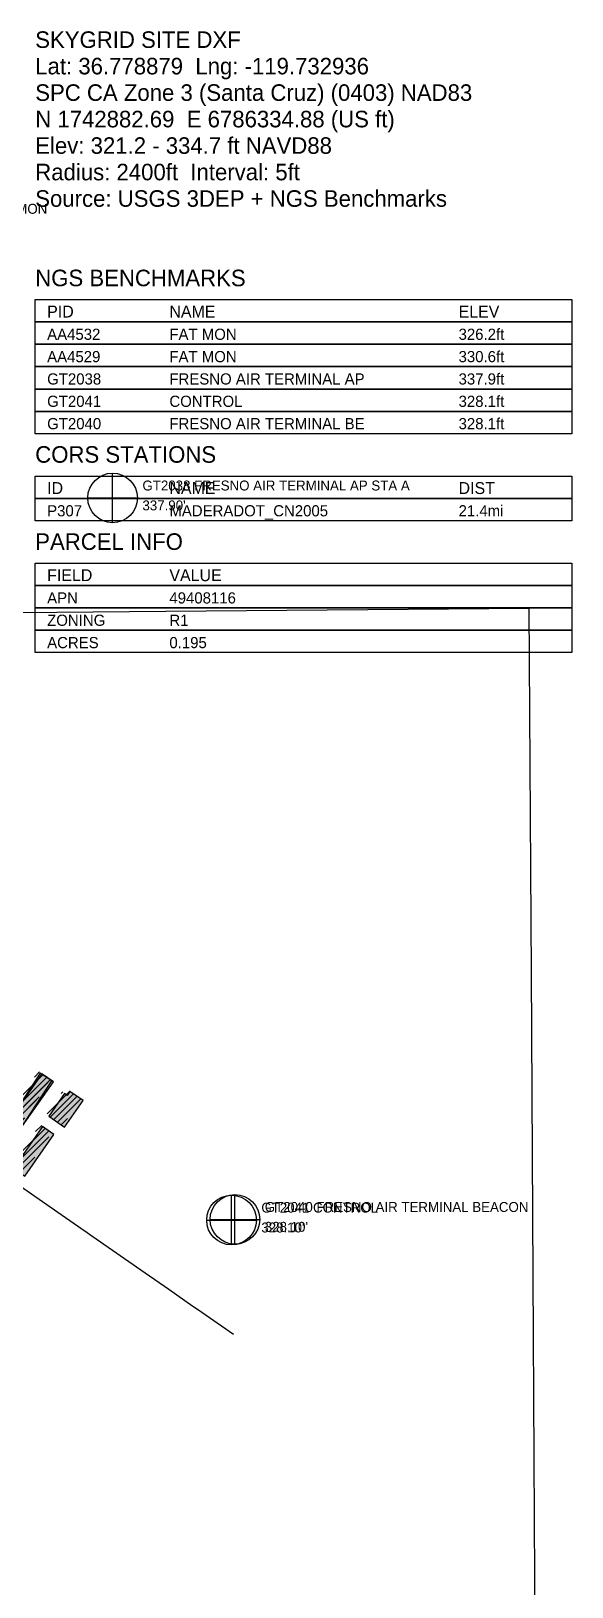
# Model space of a CAD drawing. Extents: x 6438959 to 7279357, y 1424492 to 2039161.
# Drawn here: x 6788840 to 6790799, y 1739583 to 1745224 of the extents above; entities that cross this region are included whole.
import ezdxf

# ---------------------------------------------------------------- set-up
doc = ezdxf.new("R2010")
doc.units = 21
for name, color, linetype in [('BENCHMARKS', 2, 'Continuous'), ('BM_LABELS', 2, 'Continuous'), ('BUILDINGS', 9, 'Continuous'), ('CL_MAJOR', 2, 'Continuous'), ('PLSS_SECTION', 7, 'Continuous'), ('SITE_INFO', 2, 'Continuous')]:
    doc.layers.add(name, color=color, linetype=linetype)

msp = doc.modelspace()

# ---------------------------------------------------------------- hatches: boundary and pattern name
at = {"layer": 'BUILDINGS_HATCH'}
for points in [[(6788682.6, 1741165.3), (6788723.9, 1741136.3), (6788920.6, 1741414.7), (6788879.3, 1741443.6)], [(6788686.8, 1741160.8), (6788729.5, 1741133.1), (6788915.5, 1741418.3), (6788872.8, 1741446)], [(6788904, 1741289.6), (6788961.4, 1741250.1), (6789028.7, 1741346.7), (6788980.6, 1741379.8), (6788970.4, 1741365.1), (6788961.1, 1741371.6)], [(6788775.7, 1741100.5), (6788817.3, 1741071.9), (6788922.3, 1741223.3), (6788880.7, 1741251.9)]]:
    msp.add_hatch(color=251, dxfattribs=at).paths.add_polyline_path(points)
at = {"layer": 'BUILDINGS_SHADOW'}
h = msp.add_hatch(dxfattribs=at)
h.set_pattern_fill('ANSI31', scale=5)
h.paths.add_polyline_path([(6788675.6, 1741172.5), (6788717, 1741143.5), (6788913.7, 1741421.9), (6788872.4, 1741450.8)])
h = msp.add_hatch(dxfattribs=at)
h.set_pattern_fill('ANSI31', scale=5)
h.paths.add_polyline_path([(6788679.9, 1741168), (6788722.6, 1741140.3), (6788908.6, 1741425.5), (6788865.9, 1741453.2)])
h = msp.add_hatch(dxfattribs=at)
h.set_pattern_fill('ANSI31', scale=5)
h.paths.add_polyline_path([(6788897.1, 1741296.8), (6788954.4, 1741257.2), (6789021.7, 1741353.9), (6788973.7, 1741387), (6788963.4, 1741372.3), (6788954.1, 1741378.8)])
h = msp.add_hatch(dxfattribs=at)
h.set_pattern_fill('ANSI31', scale=5)
h.paths.add_polyline_path([(6788768.8, 1741107.7), (6788810.4, 1741079.1), (6788915.3, 1741230.5), (6788873.7, 1741259.1)])

# ---------------------------------------------------------------- linework, layer by layer
at = {"layer": 'BENCHMARKS'}
for p, q in [((6789135.3, 1743441.2, 337.9), (6789135.3, 1743621.2, 337.9)), ((6789045.3, 1743531.2, 337.9), (6789225.3, 1743531.2, 337.9)), ((6789566, 1740823.2, 328.1), (6789566, 1741003.2, 328.1)), ((6789578.5, 1740825.6, 328.1), (6789578.5, 1741005.6, 328.1)), ((6789476, 1740913.2, 328.1), (6789656, 1740913.2, 328.1)), ((6789488.5, 1740915.6, 328.1), (6789668.5, 1740915.6, 328.1))]:
    msp.add_line(p, q, dxfattribs=at)
for centre in [(6789135.3, 1743531.2, 337.9), (6789566, 1740913.2, 328.1), (6789578.5, 1740915.6, 328.1)]:
    msp.add_circle(centre, 90, dxfattribs=at)
at = {"layer": 'BUILDINGS'}
for points in [[(6788682.6, 1741165.3), (6788723.9, 1741136.3), (6788920.6, 1741414.7), (6788879.3, 1741443.6), (6788682.6, 1741165.3)], [(6788686.8, 1741160.8), (6788729.5, 1741133.1), (6788915.5, 1741418.3), (6788872.8, 1741446), (6788686.8, 1741160.8)], [(6788904, 1741289.6), (6788961.4, 1741250.1), (6789028.7, 1741346.7), (6788980.6, 1741379.8), (6788970.4, 1741365.1), (6788961.1, 1741371.6), (6788904, 1741289.6)], [(6788775.7, 1741100.5), (6788817.3, 1741071.9), (6788922.3, 1741223.3), (6788880.7, 1741251.9), (6788775.7, 1741100.5)]]:
    msp.add_lwpolyline(points, close=True, dxfattribs=at)
at = {"layer": 'CL_MAJOR'}
msp.add_lwpolyline([(6786685, 1742397.3), (6786774, 1742399.8), (6786806.7, 1742396.2), (6786843.2, 1742389), (6786885.1, 1742368.6), (6787281.8, 1742092.7), (6787576.2, 1741888.1), (6787700.4, 1741801.7), (6787838.9, 1741705.4), (6788239.4, 1741426.9), (6788363.1, 1741340.9), (6788433.5, 1741292), (6788496, 1741248.5), (6788785.3, 1741047.3), (6789020.6, 1740883.8), (6789043.3, 1740868), (6789059.7, 1740856.6), (6789252.8, 1740722.3), (6789338.6, 1740662.7), (6789426.4, 1740601.6), (6789442.9, 1740590.1), (6789572.8, 1740499.8)], dxfattribs=at)
at = {"layer": 'PLSS_SECTION'}
msp.add_lwpolyline([(6785319.2, 1743103.4), (6785327, 1741782.9), (6785334.7, 1740462.4), (6785342.4, 1739141.9), (6785350.2, 1737821.4), (6786717.1, 1737830.4), (6788036.6, 1737839.1), (6789355.5, 1737845.8), (6790674.5, 1737852.6), (6790667, 1739172.2), (6790659.6, 1740491.8), (6790652.1, 1741811.3), (6790644.6, 1743130.9), (6789327.5, 1743119.2), (6788010.4, 1743107.5), (6786681.6, 1743105.3), (6785319.2, 1743103.4)], dxfattribs=at)
msp.add_lwpolyline([(6785319.2, 1743103.4), (6785327, 1741782.9), (6785334.7, 1740462.4), (6785342.4, 1739141.9), (6785350.2, 1737821.4), (6786717.1, 1737830.4), (6788036.6, 1737839.1), (6789355.5, 1737845.8), (6790674.5, 1737852.6), (6790667, 1739172.2), (6790659.6, 1740491.8), (6790652.1, 1741811.3), (6790644.6, 1743130.9), (6789327.5, 1743119.2), (6788010.4, 1743107.5), (6786681.6, 1743105.3), (6785319.2, 1743103.4)], dxfattribs=at)
at = {"layer": 'SITE_INFO'}
for points in [[(6788854.9, 1744250.1), (6790798.9, 1744250.1), (6790798.9, 1744169.1), (6788854.9, 1744169.1), (6788854.9, 1744250.1)], [(6788854.9, 1744169.1), (6790798.9, 1744169.1), (6790798.9, 1744088.1), (6788854.9, 1744088.1), (6788854.9, 1744169.1)], [(6788854.9, 1744088.1), (6790798.9, 1744088.1), (6790798.9, 1744007.1), (6788854.9, 1744007.1), (6788854.9, 1744088.1)], [(6788854.9, 1744007.1), (6790798.9, 1744007.1), (6790798.9, 1743926.1), (6788854.9, 1743926.1), (6788854.9, 1744007.1)], [(6788854.9, 1743926.1), (6790798.9, 1743926.1), (6790798.9, 1743845.1), (6788854.9, 1743845.1), (6788854.9, 1743926.1)], [(6788854.9, 1743845.1), (6790798.9, 1743845.1), (6790798.9, 1743764.1), (6788854.9, 1743764.1), (6788854.9, 1743845.1)], [(6788854.9, 1743610.2), (6790798.9, 1743610.2), (6790798.9, 1743529.2), (6788854.9, 1743529.2), (6788854.9, 1743610.2)], [(6788854.9, 1743529.2), (6790798.9, 1743529.2), (6790798.9, 1743448.2), (6788854.9, 1743448.2), (6788854.9, 1743529.2)], [(6788854.9, 1743294.3), (6790798.9, 1743294.3), (6790798.9, 1743213.3), (6788854.9, 1743213.3), (6788854.9, 1743294.3)], [(6788854.9, 1743213.3), (6790798.9, 1743213.3), (6790798.9, 1743132.3), (6788854.9, 1743132.3), (6788854.9, 1743213.3)], [(6788854.9, 1743132.3), (6790798.9, 1743132.3), (6790798.9, 1743051.3), (6788854.9, 1743051.3), (6788854.9, 1743132.3)], [(6788854.9, 1743051.3), (6790798.9, 1743051.3), (6790798.9, 1742970.3), (6788854.9, 1742970.3), (6788854.9, 1743051.3)]]:
    msp.add_lwpolyline(points, dxfattribs=at)

# ---------------------------------------------------------------- texts
at = {"layer": 'BM_LABELS'}
for s, p in [('AA4529 FAT MON', (6788497.3, 1744561.3, 330.6)), ('GT2038 FRESNO AIR TERMINAL AP STA A', (6789243.3, 1743558.2, 337.9)), ("337.90'", (6789243.3, 1743486.2, 337.9)), ('GT2041 CONTROL', (6789674, 1740940.2, 328.1)), ('GT2040 FRESNO AIR TERMINAL BEACON', (6789686.5, 1740942.6, 328.1)), ("328.10'", (6789674, 1740868.2, 328.1)), ("328.10'", (6789686.5, 1740870.6, 328.1))]:
    msp.add_text(s, height=36, dxfattribs=at).set_placement(p)
at = {"layer": 'SITE_INFO'}
for s, height, p in [('SKYGRID SITE DXF', 60, (6788854.9, 1745162.7)), ('Lat: 36.778879  Lng: -119.732936', 60, (6788854.9, 1745066.7)), ('SPC CA Zone 3 (Santa Cruz) (0403) NAD83', 60, (6788854.9, 1744970.7)), ('N 1742882.69  E 6786334.88 (US ft)', 60, (6788854.9, 1744874.7)), ('Elev: 321.2 - 334.7 ft NAVD88', 60, (6788854.9, 1744778.7)), ('Radius: 2400ft  Interval: 5ft', 60, (6788854.9, 1744682.7)), ('Source: USGS 3DEP + NGS Benchmarks', 60, (6788854.9, 1744586.7)), ('NGS BENCHMARKS', 60, (6788854.9, 1744298.7)), ('PID', 43.2, (6788898.1, 1744185.3)), ('NAME', 43.2, (6789340.9, 1744185.3)), ('ELEV', 43.2, (6790388.5, 1744185.3)), ('AA4532', 40.5, (6788898.1, 1744104.3)), ('FAT MON', 40.5, (6789340.9, 1744104.3)), ('326.2ft', 40.5, (6790388.5, 1744104.3)), ('AA4529', 40.5, (6788898.1, 1744023.3)), ('FAT MON', 40.5, (6789340.9, 1744023.3)), ('330.6ft', 40.5, (6790388.5, 1744023.3)), ('GT2038', 40.5, (6788898.1, 1743942.3)), ('FRESNO AIR TERMINAL AP', 40.5, (6789340.9, 1743942.3)), ('337.9ft', 40.5, (6790388.5, 1743942.3)), ('GT2041', 40.5, (6788898.1, 1743861.3)), ('CONTROL', 40.5, (6789340.9, 1743861.3)), ('328.1ft', 40.5, (6790388.5, 1743861.3)), ('GT2040', 40.5, (6788898.1, 1743780.3)), ('FRESNO AIR TERMINAL BE', 40.5, (6789340.9, 1743780.3)), ('328.1ft', 40.5, (6790388.5, 1743780.3)), ('CORS STATIONS', 60, (6788854.9, 1743658.8)), ('ID', 43.2, (6788898.1, 1743545.4)), ('NAME', 43.2, (6789340.9, 1743545.4)), ('DIST', 43.2, (6790388.5, 1743545.4)), ('P307', 40.5, (6788898.1, 1743464.4)), ('MADERADOT_CN2005', 40.5, (6789340.9, 1743464.4)), ('21.4mi', 40.5, (6790388.5, 1743464.4)), ('PARCEL INFO', 60, (6788854.9, 1743342.9)), ('FIELD', 43.2, (6788898.1, 1743229.5)), ('VALUE', 43.2, (6789340.9, 1743229.5)), ('APN', 40.5, (6788898.1, 1743148.5)), ('49408116', 40.5, (6789340.9, 1743148.5)), ('ZONING', 40.5, (6788898.1, 1743067.5)), ('R1', 40.5, (6789340.9, 1743067.5)), ('ACRES', 40.5, (6788898.1, 1742986.5)), ('0.195', 40.5, (6789340.9, 1742986.5))]:
    msp.add_text(s, height=height, dxfattribs=at).set_placement(p)

doc.saveas('drawing.dxf')
